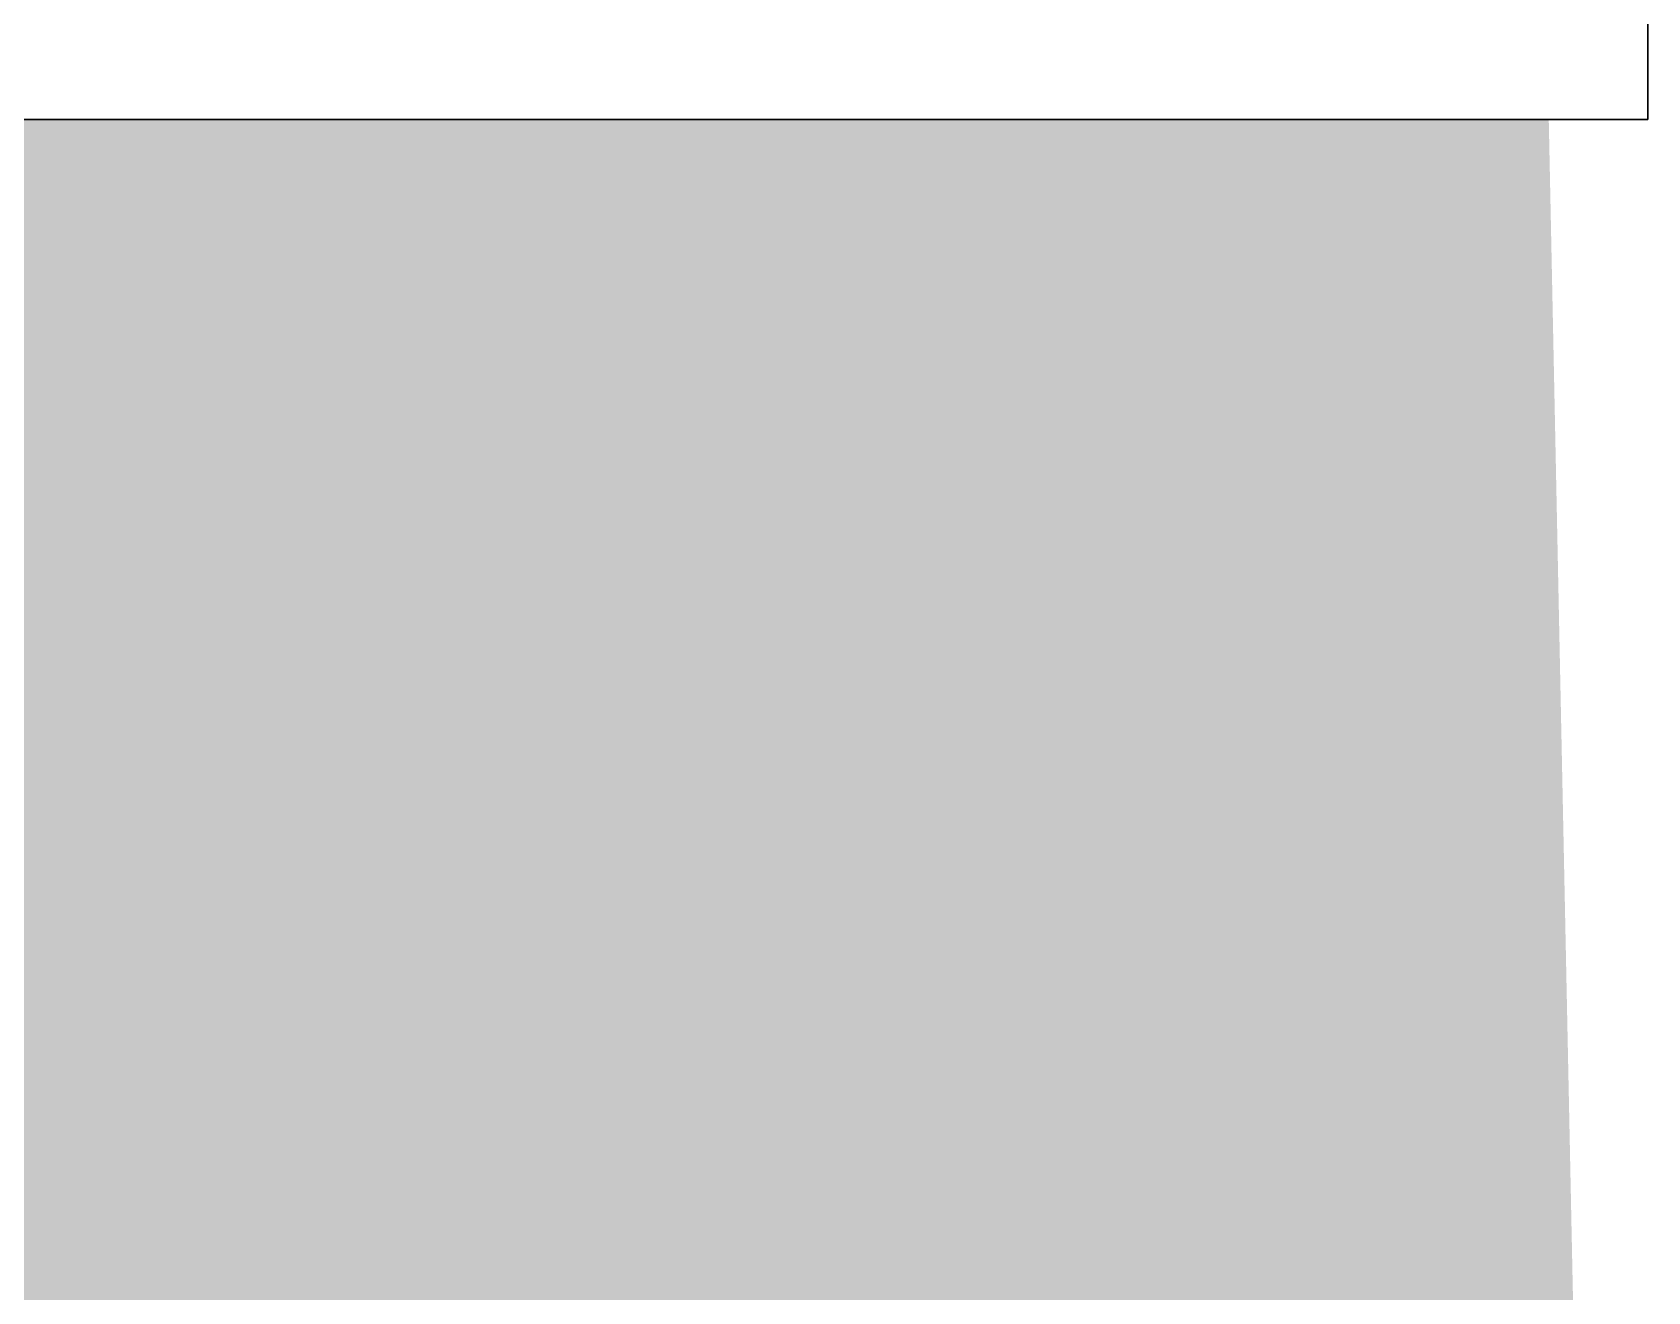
# Model space of a CAD drawing. Header units: inches. Extents: x -4169 to -1846, y 9706 to 12377.
# Drawn here: x -3498.3516 to -3497.9237, y 10969.179 to 10969.5125 of the extents above; entities that cross this region are included whole.
import ezdxf

# ---------------------------------------------------------------- set-up
doc = ezdxf.new("R2010")
doc.units = ezdxf.units.IN
doc.header["$MEASUREMENT"] = 0
for name, color, linetype, lineweight in [('A-CLNG-PATT-1', 35, 'Continuous', 18), ('A-DOOR', 31, 'Continuous', 18), ('A-DOOR-FRAM', 31, 'Continuous', 30), ('I-WALL-2', 2, 'Continuous', 5)]:
    doc.layers.add(name, color=color, linetype=linetype, lineweight=lineweight)

# ---------------------------------------------------------------- blocks, each defined once
blk = doc.blocks.new('HOLLOW METAL - UNIT DOOR-2125827-ENLARGED RCP - 1ST FLOOR PLAN')
at = {"layer": 'A-DOOR-FRAM'}
for p, q in [((18, 3.75), (20, 3.75)), ((20, 3.75), (20, -4.25))]:
    blk.add_line(p, q, dxfattribs=at)

msp = doc.modelspace()

# ---------------------------------------------------------------- hatches: boundary and pattern name
at = {"layer": 'A-CLNG-PATT-1'}
h = msp.add_hatch(dxfattribs=at)
h.set_pattern_fill('FP_27', color=256, style=0, pattern_type=2)
h.set_pattern_definition([(108.435, (4.16, 0), (-16.000521, 32.0003383), [6.072, -44.525]), (139.399, (2.24, 5.76), (-96.00016541, 79.9998798), [2.95, -144.562]), (136.848, (16, 7.68), (-240.00202852, 223.9982064), [7.018, -343.889]), (109.983, (10.88, 12.48), (-47.99971113, 127.99986808), [3.746, -183.53]), (90, (9.6, 0), (-16, 16), [3.2, -12.8]), (118.443, (9.6, 3.2), (112.0002199, -207.99937941), [8.734, -427.981]), (84.289, (5.44, 10.88), (-16.00092206, -143.99947947), [3.216, -157.582]), (129.806, (5.76, 14.08), (64.00060153, -80.0001644), [2.499, -122.465])])
h.paths.add_polyline_path([(-3478.29874, 10949.97086), (-3435.32374, 10949.97086), (-3435.32374, 10968.92086), (-3478.29874, 10968.92086), (-3478.29874, 10952.92355)], flags=0)
h.paths.add_polyline_path([(-3464.18397, 10969.17086), (-3435.32374, 10969.17086), (-3435.32374, 11007.32086), (-3497.92374, 11007.32086), (-3497.92374, 10969.17086), (-3479.95612, 10969.17086)], flags=0)
h.paths.add_polyline_path([(-3497.85194, 11007.57086), (-3435.32374, 11007.57086), (-3435.32374, 11026.52086), (-3479.92374, 11026.52086), (-3479.92374, 11026.1894), (-3497.92374, 11026.1894), (-3497.92374, 11007.57086)], flags=0)
at = {"layer": 'I-WALL-2'}
h = msp.add_hatch(color=256, dxfattribs=at)
h.paths.add_polyline_path([(-3497.92374, 10968.2144), (-3497.94994, 10969.4894), (-3498.54874, 10969.4894), (-3498.54874, 10968.2144), (-3497.94994, 10968.2144)], flags=0)
h.paths.add_polyline_path([(-3498.54874, 11009.4894), (-3497.92374, 11009.4894), (-3497.94994, 11026.1894), (-3498.54874, 11026.1894), (-3498.54874, 11013.2488)], flags=0)

# ---------------------------------------------------------------- block references
at = {"layer": 'A-DOOR', "rotation": 270.0000000000057}
msp.add_blockref('HOLLOW METAL - UNIT DOOR-2125827-ENLARGED RCP - 1ST FLOOR PLAN', (-3501.67374, 10989.4894), dxfattribs=at)

doc.saveas('drawing.dxf')
